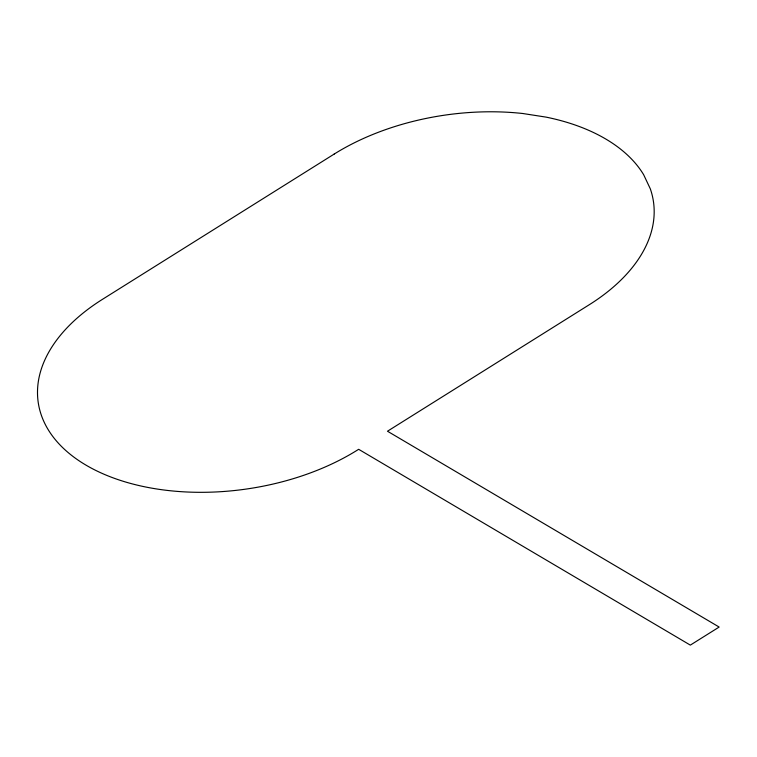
<?xml version="1.0" encoding="UTF-8"?>
<svg xmlns="http://www.w3.org/2000/svg" width="757" height="757" viewBox="0 0 757 757"><rect width="100%" height="100%" fill="white"/><g stroke="black" fill="none" stroke-linecap="round" stroke-linejoin="round"><path stroke-width="1.14" d="M334.14 154.097L102.403 299.375A193.745 115.518 -8.2 0 0 86.336 465.337A193.745 115.518 -8.2 0 0 358.657 449.298L690.327 645.115L719.15 627.051L387.48 431.225L589.268 304.73A193.745 115.518 -8.2 0 0 650.31 188.824L643.677 174.763A193.745 115.518 -8.2 0 0 546.043 117.117L522.746 113.503A193.745 115.518 -8.2 0 0 334.14 154.097"/></g></svg>
